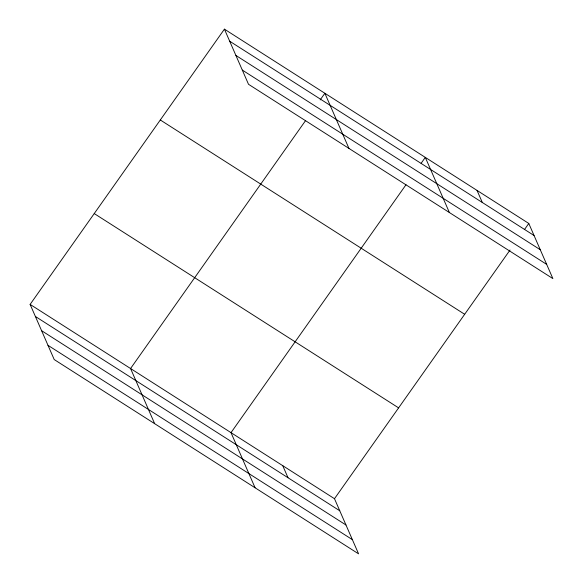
<?xml version="1.0" encoding="UTF-8"?>
<svg xmlns="http://www.w3.org/2000/svg" width="583" height="583" viewBox="0 0 583 583"><rect width="100%" height="100%" fill="white"/><g stroke="black" fill="none" stroke-linecap="round" stroke-linejoin="round"><path stroke-width="0.87" d="M30.119 304.406L334.489 498.705L358.581 553.85L54.212 359.551L30.119 304.406L224.419 29.15L528.788 223.449L552.881 278.594L248.511 84.295L224.419 29.15M305.572 120.594L130.563 368.529L154.655 423.666M320.169 99.919L324.862 93.273L348.955 148.41M406.016 184.716L231.006 432.644L255.092 487.789M421.13 163.298L425.306 157.388L449.391 212.533M334.489 498.705L510.023 250.041M524.62 229.359L528.788 223.449M229.695 41.218L534.064 235.525M235.904 55.436L540.273 249.735M242.302 70.077L546.672 264.383M160.303 119.981L464.673 314.288M94.242 213.575L398.604 407.874M35.395 316.474L339.765 510.781M41.604 330.692L345.974 524.991M48.003 345.333L352.372 539.639M477.047 190.422L482.316 202.49M282.748 465.679L288.017 477.747"/></g></svg>
